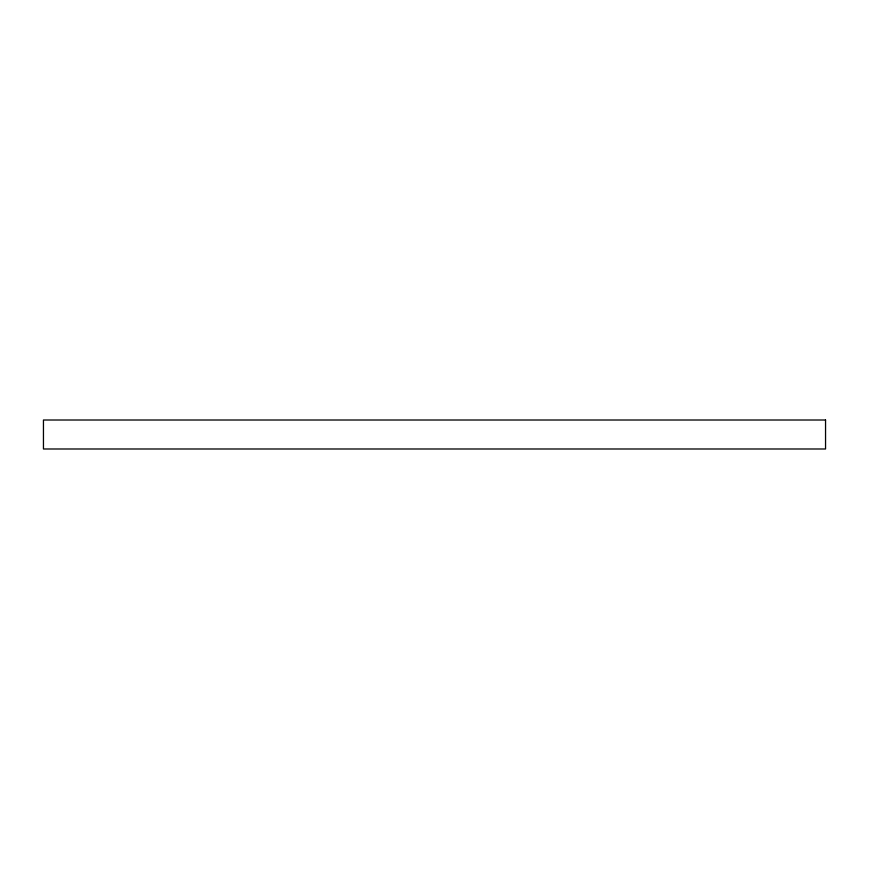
<?xml version="1.0" encoding="UTF-8"?>
<svg xmlns="http://www.w3.org/2000/svg" width="869" height="869" viewBox="0 0 869 869"><rect width="100%" height="100%" fill="white"/><g stroke="black" fill="none" stroke-linecap="round" stroke-linejoin="round"><path stroke-width="1.3" d="M825.55 420.009L43.45 420.009L43.45 448.991L825.55 448.991L825.55 420.009"/></g></svg>
